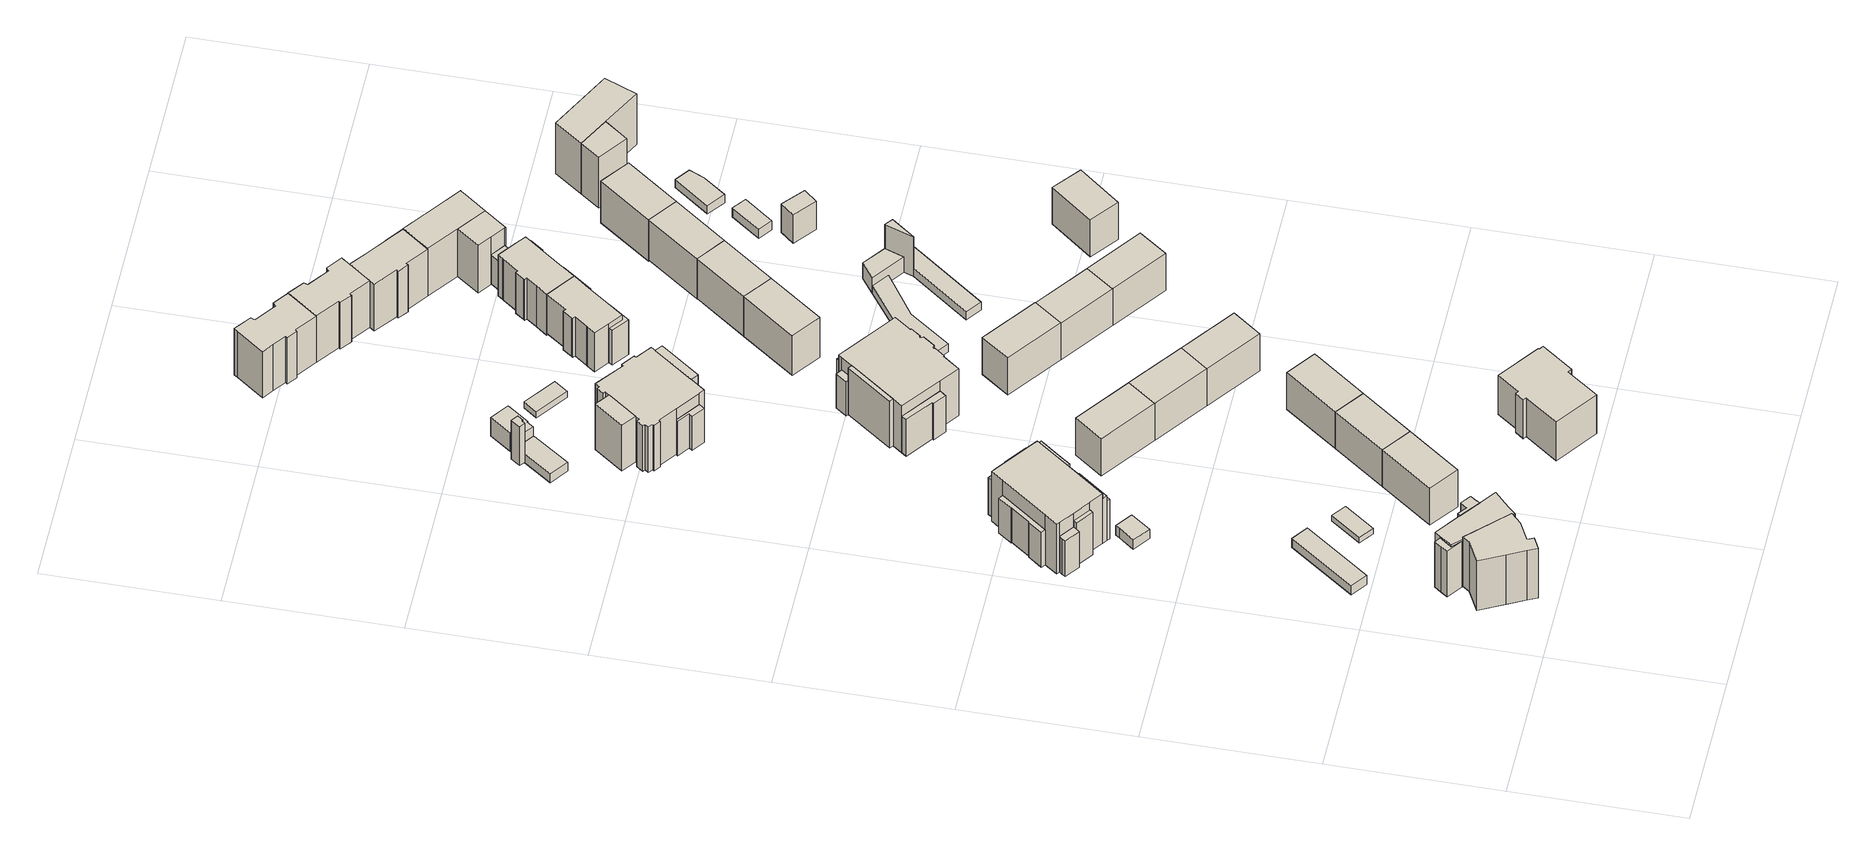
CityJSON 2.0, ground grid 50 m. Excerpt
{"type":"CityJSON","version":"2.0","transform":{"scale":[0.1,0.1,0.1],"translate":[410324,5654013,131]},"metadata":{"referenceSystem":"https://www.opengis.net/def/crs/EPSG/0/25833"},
"CityObjects":{
"building1":{"type":"Building","attributes":{"Gemeindeschluessel":14612000,"Geometrietyp2DReferenz":"3000","function":"31001_9998","roofType":"9999"},"children":["building1-1","building1-2","building1-3","building1-4","building1-5"]},
"building1-1":{"type":"BuildingPart","attributes":{"Dachtyp_tdc":"tdcFreeFormRoof","Dachneigung":55.78,"QualitaetDacherkennung":19,"Geometrietyp2DReferenz":"3000","measuredHeight":3.85,"roofType":"5000"},"parents":["building1"],"geometry":[{"type":"Solid","lod":"1","boundaries":[[[[0,1,2,3]],[[4,5,6,7]],[[3,5,4,0]],[[2,6,5,3]],[[1,7,6,2]],[[0,4,7,1]]]]}]},
"building1-2":{"type":"BuildingPart","attributes":{"Dachtyp_tdc":"tdcFreeFormRoof","Dachneigung":56.23,"QualitaetDacherkennung":26,"Geometrietyp2DReferenz":"3000","measuredHeight":21.14,"roofType":"5000"},"parents":["building1"],"geometry":[{"type":"Solid","lod":"1","boundaries":[[[[8,9,10,11,12,13,14,15]],[[16,17,18,19,20,21,22,23]],[[15,17,16,8]],[[14,18,17,15]],[[13,19,18,14]],[[12,20,19,13]],[[11,21,20,12]],[[10,22,21,11]],[[9,23,22,10]],[[8,16,23,9]]]]}]},
"building1-3":{"type":"BuildingPart","attributes":{"Dachtyp_tdc":"tdcFreeFormRoof","Dachneigung":35.41,"QualitaetDacherkennung":60,"Geometrietyp2DReferenz":"3000","measuredHeight":22.4,"roofType":"5000"},"parents":["building1"],"geometry":[{"type":"Solid","lod":"1","boundaries":[[[[24,25,26,27,28,29,30,31,32,33,34]],[[35,36,37,38,39,40,41,42,43,44,45]],[[34,36,35,24]],[[33,37,36,34]],[[32,38,37,33]],[[31,39,38,32]],[[30,40,39,31]],[[29,41,40,30]],[[28,42,41,29]],[[27,43,42,28]],[[26,44,43,27]],[[25,45,44,26]],[[24,35,45,25]]]]}]},
"building1-4":{"type":"BuildingPart","attributes":{"Dachtyp_tdc":"tdcGableRoof","Dachneigung":33.46,"QualitaetDacherkennung":49,"Geometrietyp2DReferenz":"3000","measuredHeight":18.55,"roofType":"3100"},"parents":["building1"],"geometry":[{"type":"Solid","lod":"1","boundaries":[[[[46,47,48,49,50,51,52]],[[53,54,42,55,56,57,58]],[[52,54,53,46]],[[51,42,54,52]],[[50,55,42,51]],[[49,56,55,50]],[[48,57,56,49]],[[47,58,57,48]],[[46,53,58,47]]]]}]},
"building1-5":{"type":"BuildingPart","attributes":{"Dachtyp_tdc":"tdcHipAndGableRoof","Dachneigung":35.11,"QualitaetDacherkennung":18,"Geometrietyp2DReferenz":"3000","measuredHeight":20.69,"roofType":"5000"},"parents":["building1"],"geometry":[{"type":"Solid","lod":"1","boundaries":[[[[15,59,60,61,62,63,64,65,66,67,68,8]],[[16,6,5,69,70,71,44,42,54,58,72,17]],[[68,6,16,8]],[[67,5,6,68]],[[66,69,5,67]],[[65,70,69,66]],[[64,71,70,65]],[[63,44,71,64]],[[62,42,44,63]],[[61,54,42,62]],[[60,58,54,61]],[[59,72,58,60]],[[15,17,72,59]],[[8,16,17,15]]]]}]},
"building2":{"type":"Building","attributes":{"Dachtyp_tdc":"tdcGableRoof","Gemeindeschluessel":14612000,"Dachneigung":10.14,"QualitaetDacherkennung":7,"Geometrietyp2DReferenz":"3000","measuredHeight":5.34,"function":"31001_2463","roofType":"3100"},"geometry":[{"type":"Solid","lod":"1","boundaries":[[[[73,74,75,76]],[[77,78,79,80]],[[76,78,77,73]],[[75,79,78,76]],[[74,80,79,75]],[[73,77,80,74]]]]}]},
"building3":{"type":"Building","attributes":{"Dachtyp_tdc":"tdcPolyFlatRoof","Gemeindeschluessel":14612000,"Dachneigung":0,"QualitaetDacherkennung":67,"Geometrietyp2DReferenz":"3000","measuredHeight":2.25,"function":"31001_2463","roofType":"1000"},"geometry":[{"type":"Solid","lod":"1","boundaries":[[[[81,82,83,84]],[[85,86,87,88]],[[84,86,85,81]],[[83,87,86,84]],[[82,88,87,83]],[[81,85,88,82]]]]}]},
"building4":{"type":"Building","attributes":{"Dachtyp_tdc":"tdcFreeFormRoof","Gemeindeschluessel":14612000,"Dachneigung":10.32,"QualitaetDacherkennung":51,"Geometrietyp2DReferenz":"3000","measuredHeight":4.15,"function":"31001_9998","roofType":"5000"},"geometry":[{"type":"Solid","lod":"1","boundaries":[[[[89,90,91,92,93]],[[94,95,96,97,98]],[[93,95,94,89]],[[92,96,95,93]],[[91,97,96,92]],[[90,98,97,91]],[[89,94,98,90]]]]}]},
"building5":{"type":"Building","attributes":{"Gemeindeschluessel":14612000,"Geometrietyp2DReferenz":"3000","function":"31001_9998","roofType":"9999"},"children":["building5-1","building5-2","building5-3","building5-4","building5-5","building5-6","building5-7","building5-8","building5-9","building5-10"]},
"building5-1":{"type":"BuildingPart","attributes":{"Dachtyp_tdc":"tdcPolyFlatRoof","Dachneigung":28.69,"QualitaetDacherkennung":34,"Geometrietyp2DReferenz":"3000","measuredHeight":17.82,"roofType":"2100"},"parents":["building5"],"geometry":[{"type":"Solid","lod":"1","boundaries":[[[[99,100,101,102,103]],[[104,105,106,107,108]],[[103,105,104,99]],[[102,106,105,103]],[[101,107,106,102]],[[100,108,107,101]],[[99,104,108,100]]]]}]},
"building5-2":{"type":"BuildingPart","attributes":{"Dachtyp_tdc":"tdcFreeFormRoof","Dachneigung":80.38,"QualitaetDacherkennung":19,"Geometrietyp2DReferenz":"3000","measuredHeight":17.1,"roofType":"5000"},"parents":["building5"],"geometry":[{"type":"Solid","lod":"1","boundaries":[[[[109,110,111,112]],[[113,114,106,105]],[[112,114,113,109]],[[111,106,114,112]],[[110,105,106,111]],[[109,113,105,110]]]]}]},
"building5-3":{"type":"BuildingPart","attributes":{"Dachtyp_tdc":"tdcPolyFlatRoof","Dachneigung":53.7,"QualitaetDacherkennung":23,"Geometrietyp2DReferenz":"3000","measuredHeight":14.65,"roofType":"2100"},"parents":["building5"],"geometry":[{"type":"Solid","lod":"1","boundaries":[[[[115,116,117,118,119,120,121,122]],[[123,124,125,126,127,128,129,130]],[[122,124,123,115]],[[121,125,124,122]],[[120,126,125,121]],[[119,127,126,120]],[[118,128,127,119]],[[117,129,128,118]],[[116,130,129,117]],[[115,123,130,116]]]]}]},
"building5-4":{"type":"BuildingPart","attributes":{"Dachtyp_tdc":"tdcPolyFlatRoof","Dachneigung":35.4,"QualitaetDacherkennung":31,"Geometrietyp2DReferenz":"3000","measuredHeight":19.92,"roofType":"2100"},"parents":["building5"],"geometry":[{"type":"Solid","lod":"1","boundaries":[[[[131,132,133,134,135,136,137]],[[138,139,140,141,142,143,144]],[[137,139,138,131]],[[136,140,139,137]],[[135,141,140,136]],[[134,142,141,135]],[[133,143,142,134]],[[132,144,143,133]],[[131,138,144,132]]]]}]},
"building5-5":{"type":"BuildingPart","attributes":{"Dachtyp_tdc":"tdcFreeFormRoof","Dachneigung":78.49,"QualitaetDacherkennung":24,"Geometrietyp2DReferenz":"3000","measuredHeight":17.12,"roofType":"5000"},"parents":["building5"],"geometry":[{"type":"Solid","lod":"1","boundaries":[[[[145,146,147,148]],[[149,150,138,144]],[[148,150,149,145]],[[147,138,150,148]],[[146,144,138,147]],[[145,149,144,146]]]]}]},
"building5-6":{"type":"BuildingPart","attributes":{"Dachtyp_tdc":"tdcFreeFormRoof","Dachneigung":45.16,"QualitaetDacherkennung":17,"Geometrietyp2DReferenz":"3000","measuredHeight":14.61,"roofType":"5000"},"parents":["building5"],"geometry":[{"type":"Solid","lod":"1","boundaries":[[[[151,152,153,154,155,156]],[[157,158,159,160,161,162]],[[155,158,157,156]],[[154,159,158,155]],[[153,160,159,154]],[[152,161,160,153]],[[151,162,161,152]],[[156,157,162,151]]]]}]},
"building5-7":{"type":"BuildingPart","attributes":{"Dachtyp_tdc":"tdcGableRoof","Dachneigung":27.26,"QualitaetDacherkennung":45,"Geometrietyp2DReferenz":"3000","measuredHeight":18.89,"roofType":"3100"},"parents":["building5"],"geometry":[{"type":"Solid","lod":"1","boundaries":[[[[163,164,165,166,167,168,169]],[[170,171,143,142,172,173,174]],[[169,171,170,163]],[[168,143,171,169]],[[167,142,143,168]],[[166,172,142,167]],[[165,173,172,166]],[[164,174,173,165]],[[163,170,174,164]]]]}]},
"building5-8":{"type":"BuildingPart","attributes":{"Dachtyp_tdc":"tdcFreeFormRoof","Dachneigung":53.75,"QualitaetDacherkennung":11,"Geometrietyp2DReferenz":"3000","measuredHeight":15.27,"roofType":"5000"},"parents":["building5"],"geometry":[{"type":"Solid","lod":"1","boundaries":[[[[175,176,177,178,179,180,181]],[[182,183,184,174,185,173,186]],[[181,183,182,175]],[[180,184,183,181]],[[179,174,184,180]],[[178,185,174,179]],[[177,173,185,178]],[[176,186,173,177]],[[175,182,186,176]]]]}]},
"building5-9":{"type":"BuildingPart","attributes":{"Dachtyp_tdc":"tdcHipRoof","Dachneigung":22.89,"QualitaetDacherkennung":36,"Geometrietyp2DReferenz":"3000","measuredHeight":21.4,"roofType":"3200"},"parents":["building5"],"geometry":[{"type":"Solid","lod":"1","boundaries":[[[[187,188,189,190,191,192,193,194,195,196,197,198,199,200]],[[107,201,202,158,157,203,130,129,204,205,186,141,140,108]],[[200,201,107,187]],[[199,202,201,200]],[[198,158,202,199]],[[197,157,158,198]],[[196,203,157,197]],[[195,130,203,196]],[[194,129,130,195]],[[193,204,129,194]],[[192,205,204,193]],[[191,186,205,192]],[[190,141,186,191]],[[189,140,141,190]],[[188,108,140,189]],[[187,107,108,188]]]]}]},
"building5-10":{"type":"BuildingPart","attributes":{"Dachtyp_tdc":"tdcFreeFormRoof","Dachneigung":58.79,"QualitaetDacherkennung":17,"Geometrietyp2DReferenz":"3000","measuredHeight":17.2,"roofType":"5000"},"parents":["building5"],"geometry":[{"type":"Solid","lod":"1","boundaries":[[[[206,207,208,209]],[[158,202,210,159]],[[209,202,158,206]],[[208,210,202,209]],[[207,159,210,208]],[[206,158,159,207]]]]}]},
"building6":{"type":"Building","attributes":{"Dachtyp_tdc":"tdcGableRoof","Gemeindeschluessel":14612000,"Dachneigung":36.2,"QualitaetDacherkennung":85,"Geometrietyp2DReferenz":"3000","measuredHeight":16.13,"function":"31001_9998","roofType":"3100"},"geometry":[{"type":"Solid","lod":"1","boundaries":[[[[211,212,213,214]],[[215,216,217,218]],[[214,216,215,211]],[[213,217,216,214]],[[212,218,217,213]],[[211,215,218,212]]]]}]},
"building7":{"type":"Building","attributes":{"Dachtyp_tdc":"tdcGableRoof","Gemeindeschluessel":14612000,"Dachneigung":36.08,"QualitaetDacherkennung":81,"Geometrietyp2DReferenz":"3000","measuredHeight":16.12,"function":"31001_9998","roofType":"3100"},"geometry":[{"type":"Solid","lod":"1","boundaries":[[[[214,213,219,220]],[[216,221,222,217]],[[220,221,216,214]],[[219,222,221,220]],[[213,217,222,219]],[[214,216,217,213]]]]}]},
"building8":{"type":"Building","attributes":{"Dachtyp_tdc":"tdcFreeFormRoof","Gemeindeschluessel":14612000,"Dachneigung":0.012,"QualitaetDacherkennung":54,"Geometrietyp2DReferenz":"3000","measuredHeight":20.59,"function":"31001_9998","roofType":"5000"},"geometry":[{"type":"Solid","lod":"1","boundaries":[[[[223,224,225,226,227,228,229,230,231,232,233,234]],[[235,236,237,238,239,240,241,242,243,244,245,246]],[[234,236,235,223]],[[233,237,236,234]],[[232,238,237,233]],[[231,239,238,232]],[[230,240,239,231]],[[229,241,240,230]],[[228,242,241,229]],[[227,243,242,228]],[[226,244,243,227]],[[225,245,244,226]],[[224,246,245,225]],[[223,235,246,224]]]]}]},
"building9":{"type":"Building","attributes":{"Dachtyp_tdc":"tdcGableRoof","Gemeindeschluessel":14612000,"Dachneigung":37.92,"QualitaetDacherkennung":75,"Geometrietyp2DReferenz":"3000","measuredHeight":16.54,"function":"31001_9998","roofType":"3100"},"geometry":[{"type":"Solid","lod":"1","boundaries":[[[[247,248,249,250]],[[251,252,253,254]],[[250,252,251,247]],[[249,253,252,250]],[[248,254,253,249]],[[247,251,254,248]]]]}]},
"building10":{"type":"Building","attributes":{"Dachtyp_tdc":"tdcGableRoof","Gemeindeschluessel":14612000,"Dachneigung":35.98,"QualitaetDacherkennung":76,"Geometrietyp2DReferenz":"3000","measuredHeight":16.14,"function":"31001_9998","roofType":"3100"},"geometry":[{"type":"Solid","lod":"1","boundaries":[[[[220,219,255,256]],[[221,257,258,222]],[[256,257,221,220]],[[255,258,257,256]],[[219,222,258,255]],[[220,221,222,219]]]]}]},
"building11":{"type":"Building","attributes":{"Dachtyp_tdc":"tdcPolyFlatRoof","Gemeindeschluessel":14612000,"Dachneigung":4.61,"QualitaetDacherkennung":50,"Geometrietyp2DReferenz":"3000","measuredHeight":3.66,"function":"31001_9998","roofType":"2100"},"geometry":[{"type":"Solid","lod":"1","boundaries":[[[[259,260,261,262,263,264,265,266,267]],[[268,269,270,271,272,273,274,275,276]],[[267,269,268,259]],[[266,270,269,267]],[[265,271,270,266]],[[264,272,271,265]],[[263,273,272,264]],[[262,274,273,263]],[[261,275,274,262]],[[260,276,275,261]],[[259,268,276,260]]]]}]},
"building12":{"type":"Building","attributes":{"Dachtyp_tdc":"tdcGableRoof","Gemeindeschluessel":14612000,"Dachneigung":37.83,"QualitaetDacherkennung":79,"Geometrietyp2DReferenz":"3000","measuredHeight":16.52,"function":"31001_9998","roofType":"3100"},"geometry":[{"type":"Solid","lod":"1","boundaries":[[[[277,278,279,280]],[[254,281,282,251]],[[280,281,254,277]],[[279,282,281,280]],[[278,251,282,279]],[[277,254,251,278]]]]}]},
"building13":{"type":"Building","attributes":{"Dachtyp_tdc":"tdcFreeFormRoof","Gemeindeschluessel":14612000,"Dachneigung":55.59,"QualitaetDacherkennung":8,"Geometrietyp2DReferenz":"3000","measuredHeight":15.93,"function":"31001_9998","roofType":"5000"},"geometry":[{"type":"Solid","lod":"1","boundaries":[[[[283,284,285,286,287,288]],[[289,290,291,292,293,294]],[[288,290,289,283]],[[287,291,290,288]],[[286,292,291,287]],[[285,293,292,286]],[[284,294,293,285]],[[283,289,294,284]]]]}]},
"building14":{"type":"Building","attributes":{"Gemeindeschluessel":14612000,"Geometrietyp2DReferenz":"3000","function":"31001_9998","roofType":"9999"},"children":["building14-1","building14-2","building14-3","building14-4"]},
"building14-1":{"type":"BuildingPart","attributes":{"Dachtyp_tdc":"tdcHipRoof","Dachneigung":44.58,"QualitaetDacherkennung":34,"Geometrietyp2DReferenz":"3000","measuredHeight":19.23,"roofType":"3200"},"parents":["building14"],"geometry":[{"type":"Solid","lod":"1","boundaries":[[[[295,296,297,298]],[[299,300,301,302]],[[298,300,299,295]],[[297,301,300,298]],[[296,302,301,297]],[[295,299,302,296]]]]}]},
"building14-2":{"type":"BuildingPart","attributes":{"Dachtyp_tdc":"tdcGableRoof","Dachneigung":47.62,"QualitaetDacherkennung":23,"Geometrietyp2DReferenz":"3000","measuredHeight":22.67,"roofType":"3100"},"parents":["building14"],"geometry":[{"type":"Solid","lod":"1","boundaries":[[[[303,304,305,306]],[[307,308,309,310]],[[306,308,307,303]],[[305,309,308,306]],[[304,310,309,305]],[[303,307,310,304]]]]}]},
"building14-3":{"type":"BuildingPart","attributes":{"Dachtyp_tdc":"tdcPolyFlatRoof","Dachneigung":37.39,"QualitaetDacherkennung":30,"Geometrietyp2DReferenz":"3000","measuredHeight":14.13,"roofType":"2100"},"parents":["building14"],"geometry":[{"type":"Solid","lod":"1","boundaries":[[[[311,312,313,314,315,316,317]],[[318,319,320,321,322,323,324]],[[317,319,318,311]],[[316,320,319,317]],[[315,321,320,316]],[[314,322,321,315]],[[313,323,322,314]],[[312,324,323,313]],[[311,318,324,312]]]]}]},
"building14-4":{"type":"BuildingPart","attributes":{"Dachtyp_tdc":"tdcCutTentRoof","Dachneigung":0.865,"QualitaetDacherkennung":41,"Geometrietyp2DReferenz":"3000","measuredHeight":20.08,"roofType":"9999"},"parents":["building14"],"geometry":[{"type":"Solid","lod":"1","boundaries":[[[[325,326,327,328,329,330,331,332,297,296,333,334,335,336,337,338,339,340,341,342,343,344,345,304,303,346,347]],[[348,349,350,307,310,351,319,318,324,352,353,354,355,356,357,358,359,360,302,301,361,362,363,364,365,366,367]],[[347,349,348,325]],[[346,350,349,347]],[[303,307,350,346]],[[304,310,307,303]],[[345,351,310,304]],[[344,319,351,345]],[[343,318,319,344]],[[342,324,318,343]],[[341,352,324,342]],[[340,353,352,341]],[[339,354,353,340]],[[338,355,354,339]],[[337,356,355,338]],[[336,357,356,337]],[[335,358,357,336]],[[334,359,358,335]],[[333,360,359,334]],[[296,302,360,333]],[[297,301,302,296]],[[332,361,301,297]],[[331,362,361,332]],[[330,363,362,331]],[[329,364,363,330]],[[328,365,364,329]],[[327,366,365,328]],[[326,367,366,327]],[[325,348,367,326]]]]}]},
"building15":{"type":"Building","attributes":{"Dachtyp_tdc":"tdcHipAndGableRoof","Gemeindeschluessel":14612000,"Dachneigung":36.71,"QualitaetDacherkennung":61,"Geometrietyp2DReferenz":"3000","measuredHeight":8.29,"function":"31001_9998","roofType":"5000"},"geometry":[{"type":"Solid","lod":"1","boundaries":[[[[368,369,370,371,372,373,374,375,376,377,378]],[[379,380,381,382,383,384,385,386,387,388,389]],[[378,380,379,368]],[[377,381,380,378]],[[376,382,381,377]],[[375,383,382,376]],[[374,384,383,375]],[[373,385,384,374]],[[372,386,385,373]],[[371,387,386,372]],[[370,388,387,371]],[[369,389,388,370]],[[368,379,389,369]]]]}]},
"building16":{"type":"Building","attributes":{"Gemeindeschluessel":14612000,"Geometrietyp2DReferenz":"3000","function":"31001_9998","roofType":"9999"},"children":["building16-1","building16-2","building16-3","building16-4","building16-5"]},
"building16-1":{"type":"BuildingPart","attributes":{"Dachtyp_tdc":"tdcPolyFlatRoof","Dachneigung":38.33,"QualitaetDacherkennung":28,"Geometrietyp2DReferenz":"3000","measuredHeight":14.2,"roofType":"2100"},"parents":["building16"],"geometry":[{"type":"Solid","lod":"1","boundaries":[[[[390,391,392,393,394]],[[395,396,397,398,399]],[[394,396,395,390]],[[393,397,396,394]],[[392,398,397,393]],[[391,399,398,392]],[[390,395,399,391]]]]}]},
"building16-2":{"type":"BuildingPart","attributes":{"Dachtyp_tdc":"tdcFreeFormRoof","Dachneigung":75.48,"QualitaetDacherkennung":21,"Geometrietyp2DReferenz":"3000","measuredHeight":19.53,"roofType":"5000"},"parents":["building16"],"geometry":[{"type":"Solid","lod":"1","boundaries":[[[[400,401,402,403]],[[404,398,397,405]],[[403,404,405,400]],[[402,398,404,403]],[[401,397,398,402]],[[400,405,397,401]]]]}]},
"building16-3":{"type":"BuildingPart","attributes":{"Dachtyp_tdc":"tdcFreeFormRoof","Dachneigung":81.2,"QualitaetDacherkennung":22,"Geometrietyp2DReferenz":"3000","measuredHeight":18.34,"roofType":"5000"},"parents":["building16"],"geometry":[{"type":"Solid","lod":"1","boundaries":[[[[406,407,408,409,410,411,412]],[[413,414,415,416,417,418,419]],[[412,414,413,406]],[[411,415,414,412]],[[410,416,415,411]],[[409,417,416,410]],[[408,418,417,409]],[[407,419,418,408]],[[406,413,419,407]]]]}]},
"building16-4":{"type":"BuildingPart","attributes":{"Dachtyp_tdc":"tdcCutTentRoof","Dachneigung":2.77,"QualitaetDacherkennung":25,"Geometrietyp2DReferenz":"3000","measuredHeight":21.3,"roofType":"9999"},"parents":["building16"],"geometry":[{"type":"Solid","lod":"1","boundaries":[[[[420,421,422,423,424,425,426,427,428,429,430,431,432,433,434,435,436,437,438,401,400]],[[405,397,396,439,440,441,442,443,444,445,446,447,448,449,450,451,452,453,454,418,417]],[[401,397,405,400]],[[438,396,397,401]],[[437,439,396,438]],[[436,440,439,437]],[[435,441,440,436]],[[434,442,441,435]],[[433,443,442,434]],[[432,444,443,433]],[[431,445,444,432]],[[430,446,445,431]],[[429,447,446,430]],[[428,448,447,429]],[[427,449,448,428]],[[426,450,449,427]],[[425,451,450,426]],[[424,452,451,425]],[[423,453,452,424]],[[422,454,453,423]],[[421,418,454,422]],[[420,417,418,421]],[[400,405,417,420]]]]}]},
"building16-5":{"type":"BuildingPart","attributes":{"Dachtyp_tdc":"tdcFreeFormRoof","Dachneigung":77.14,"QualitaetDacherkennung":26,"Geometrietyp2DReferenz":"3000","measuredHeight":16.93,"roofType":"5000"},"parents":["building16"],"geometry":[{"type":"Solid","lod":"1","boundaries":[[[[455,456,457,458]],[[459,440,439,460]],[[458,440,459,455]],[[457,439,440,458]],[[456,460,439,457]],[[455,459,460,456]]]]}]},
"building17":{"type":"Building","attributes":{"Dachtyp_tdc":"tdcGableRoof","Gemeindeschluessel":14612000,"Dachneigung":37.75,"QualitaetDacherkennung":77,"Geometrietyp2DReferenz":"3000","measuredHeight":16.49,"function":"31001_9998","roofType":"3100"},"geometry":[{"type":"Solid","lod":"1","boundaries":[[[[280,279,461,462]],[[463,464,465,466]],[[462,464,463,280]],[[461,465,464,462]],[[279,466,465,461]],[[280,463,466,279]]]]}]},
"building18":{"type":"Building","attributes":{"Dachtyp_tdc":"tdcGableRoof","Gemeindeschluessel":14612000,"Dachneigung":35.95,"QualitaetDacherkennung":75,"Geometrietyp2DReferenz":"3000","measuredHeight":16.23,"function":"31001_9998","roofType":"3100"},"geometry":[{"type":"Solid","lod":"1","boundaries":[[[[467,468,469,470]],[[471,472,473,474]],[[470,472,471,467]],[[469,473,472,470]],[[468,474,473,469]],[[467,471,474,468]]]]}]},
"building19":{"type":"Building","attributes":{"Dachtyp_tdc":"tdcPolyFlatRoof","Gemeindeschluessel":14612000,"Dachneigung":2.63,"QualitaetDacherkennung":74,"Geometrietyp2DReferenz":"3000","measuredHeight":2.46,"function":"31001_9998","roofType":"2100"},"geometry":[{"type":"Solid","lod":"1","boundaries":[[[[475,476,477,478]],[[479,480,481,482]],[[478,480,479,475]],[[477,481,480,478]],[[476,482,481,477]],[[475,479,482,476]]]]}]},
"building20":{"type":"Building","attributes":{"Dachtyp_tdc":"tdcGableRoof","Gemeindeschluessel":14612000,"Dachneigung":35.86,"QualitaetDacherkennung":79,"Geometrietyp2DReferenz":"3000","measuredHeight":16.24,"function":"31001_9998","roofType":"3100"},"geometry":[{"type":"Solid","lod":"1","boundaries":[[[[483,484,485,486]],[[474,487,488,471]],[[486,487,474,483]],[[485,488,487,486]],[[484,471,488,485]],[[483,474,471,484]]]]}]},
"building21":{"type":"Building","attributes":{"Dachtyp_tdc":"tdcHipAndGableRoof","Gemeindeschluessel":14612000,"Dachneigung":36.67,"QualitaetDacherkennung":75,"Geometrietyp2DReferenz":"3000","measuredHeight":17.46,"function":"31001_9998","roofType":"5000"},"geometry":[{"type":"Solid","lod":"1","boundaries":[[[[489,490,491,492]],[[493,494,495,496]],[[492,494,493,489]],[[491,495,494,492]],[[490,496,495,491]],[[489,493,496,490]]]]}]},
"building22":{"type":"Building","attributes":{"Dachtyp_tdc":"tdcFreeFormRoof","Gemeindeschluessel":14612000,"Dachneigung":37.58,"QualitaetDacherkennung":83,"Geometrietyp2DReferenz":"3000","measuredHeight":20.45,"function":"31001_9998","roofType":"5000"},"geometry":[{"type":"Solid","lod":"1","boundaries":[[[[497,498,499,500,501,502,503,504,505,506,507,508,509,510,511]],[[512,513,514,515,516,517,518,519,520,521,522,523,524,525,526]],[[511,513,512,497]],[[510,514,513,511]],[[509,515,514,510]],[[508,516,515,509]],[[507,517,516,508]],[[506,518,517,507]],[[505,519,518,506]],[[504,520,519,505]],[[503,521,520,504]],[[502,522,521,503]],[[501,523,522,502]],[[500,524,523,501]],[[499,525,524,500]],[[498,526,525,499]],[[497,512,526,498]]]]}]},
"building23":{"type":"Building","attributes":{"Gemeindeschluessel":14612000,"Geometrietyp2DReferenz":"3000","function":"31001_9998","roofType":"9999"},"children":["building23-1","building23-2","building23-3"]},
"building23-1":{"type":"BuildingPart","attributes":{"Dachtyp_tdc":"tdcFreeFormRoof","Dachneigung":32.19,"QualitaetDacherkennung":14,"Geometrietyp2DReferenz":"3000","measuredHeight":13.69,"roofType":"5000"},"parents":["building23"],"geometry":[{"type":"Solid","lod":"1","boundaries":[[[[527,528,529,530]],[[531,532,533,534]],[[530,532,531,527]],[[529,533,532,530]],[[528,534,533,529]],[[527,531,534,528]]]]}]},
"building23-2":{"type":"BuildingPart","attributes":{"Dachtyp_tdc":"tdcHipAndGableRoof","Dachneigung":37.6,"QualitaetDacherkennung":76,"Geometrietyp2DReferenz":"3000","measuredHeight":17.41,"roofType":"5000"},"parents":["building23"],"geometry":[{"type":"Solid","lod":"1","boundaries":[[[[535,536,537,538,539,540,541,542,543,544,545,546,547,548,549,550]],[[551,552,553,554,555,556,557,558,534,533,559,560,561,562,563,564]],[[550,552,551,535]],[[549,553,552,550]],[[548,554,553,549]],[[547,555,554,548]],[[546,556,555,547]],[[545,557,556,546]],[[544,558,557,545]],[[543,534,558,544]],[[542,533,534,543]],[[541,559,533,542]],[[540,560,559,541]],[[539,561,560,540]],[[538,562,561,539]],[[537,563,562,538]],[[536,564,563,537]],[[535,551,564,536]]]]}]},
"building23-3":{"type":"BuildingPart","attributes":{"Dachtyp_tdc":"tdcFreeFormRoof","Dachneigung":33.37,"QualitaetDacherkennung":12,"Geometrietyp2DReferenz":"3000","measuredHeight":13.72,"roofType":"5000"},"parents":["building23"],"geometry":[{"type":"Solid","lod":"1","boundaries":[[[[565,566,567,568,569,570]],[[571,561,560,559,572,573]],[[570,561,571,565]],[[569,560,561,570]],[[568,559,560,569]],[[567,572,559,568]],[[566,573,572,567]],[[565,571,573,566]]]]}]},
"building24":{"type":"Building","attributes":{"Dachtyp_tdc":"tdcGableRoof","Gemeindeschluessel":14612000,"Dachneigung":35.99,"QualitaetDacherkennung":77,"Geometrietyp2DReferenz":"3000","measuredHeight":16.27,"function":"31001_9998","roofType":"3100"},"geometry":[{"type":"Solid","lod":"1","boundaries":[[[[574,575,576,577]],[[487,578,579,488]],[[577,578,487,574]],[[576,579,578,577]],[[575,488,579,576]],[[574,487,488,575]]]]}]},
"building25":{"type":"Building","attributes":{"Gemeindeschluessel":14612000,"Geometrietyp2DReferenz":"3000","function":"31001_2463","roofType":"9999"},"children":["building25-1","building25-2","building25-3","building25-4"]},
"building25-1":{"type":"BuildingPart","attributes":{"Dachtyp_tdc":"tdcPolyFlatRoof","Dachneigung":6.34,"QualitaetDacherkennung":72,"Geometrietyp2DReferenz":"3000","measuredHeight":3.36,"roofType":"2100"},"parents":["building25"],"geometry":[{"type":"Solid","lod":"1","boundaries":[[[[580,581,582,583,584]],[[585,586,587,588,589]],[[584,586,585,580]],[[583,587,586,584]],[[582,588,587,583]],[[581,589,588,582]],[[580,585,589,581]]]]}]},
"building25-2":{"type":"BuildingPart","attributes":{"Dachtyp_tdc":"tdcGableRoof","Dachneigung":63.81,"QualitaetDacherkennung":4,"Geometrietyp2DReferenz":"3000","measuredHeight":9.2,"roofType":"3100"},"parents":["building25"],"geometry":[{"type":"Solid","lod":"1","boundaries":[[[[590,591,592,593]],[[594,595,596,597]],[[593,595,594,590]],[[592,596,595,593]],[[591,597,596,592]],[[590,594,597,591]]]]}]},
"building25-3":{"type":"BuildingPart","attributes":{"Dachtyp_tdc":"tdcFreeFormRoof","Dachneigung":60.75,"QualitaetDacherkennung":5,"Geometrietyp2DReferenz":"3000","measuredHeight":16.54,"roofType":"5000"},"parents":["building25"],"geometry":[{"type":"Solid","lod":"1","boundaries":[[[[598,599,600]],[[595,588,587]],[[600,588,595,598]],[[599,587,588,600]],[[598,595,587,599]]]]}]},
"building25-4":{"type":"BuildingPart","attributes":{"Dachtyp_tdc":"tdcFreeFormRoof","Dachneigung":11.65,"QualitaetDacherkennung":31,"Geometrietyp2DReferenz":"3000","measuredHeight":3.39,"roofType":"5000"},"parents":["building25"],"geometry":[{"type":"Solid","lod":"1","boundaries":[[[[601,602,603,604,605,606]],[[607,608,609,597,610,611]],[[606,608,607,601]],[[605,609,608,606]],[[604,597,609,605]],[[603,610,597,604]],[[602,611,610,603]],[[601,607,611,602]]]]}]},
"building26":{"type":"Building","attributes":{"Dachtyp_tdc":"tdcGableRoof","Gemeindeschluessel":14612000,"Dachneigung":36.76,"QualitaetDacherkennung":78,"Geometrietyp2DReferenz":"3000","measuredHeight":17.46,"function":"31001_9998","roofType":"3100"},"geometry":[{"type":"Solid","lod":"1","boundaries":[[[[490,489,612,613]],[[496,614,615,493]],[[613,614,496,490]],[[612,615,614,613]],[[489,493,615,612]],[[490,496,493,489]]]]}]},
"building27":{"type":"Building","attributes":{"Dachtyp_tdc":"tdcFreeFormRoof","Gemeindeschluessel":14612000,"Dachneigung":37.68,"QualitaetDacherkennung":77,"Geometrietyp2DReferenz":"3000","measuredHeight":20.48,"function":"31001_9998","roofType":"5000"},"geometry":[{"type":"Solid","lod":"1","boundaries":[[[[616,617,618,619,620,621,622,623,624,625,626,627,628,629,630]],[[631,632,524,523,522,633,634,635,636,637,638,639,640,641,642]],[[630,632,631,616]],[[629,524,632,630]],[[628,523,524,629]],[[627,522,523,628]],[[626,633,522,627]],[[625,634,633,626]],[[624,635,634,625]],[[623,636,635,624]],[[622,637,636,623]],[[621,638,637,622]],[[620,639,638,621]],[[619,640,639,620]],[[618,641,640,619]],[[617,642,641,618]],[[616,631,642,617]]]]}]},
"building28":{"type":"Building","attributes":{"Gemeindeschluessel":14612000,"Geometrietyp2DReferenz":"3000","function":"31001_9998","roofType":"9999"},"children":["building28-1","building28-2","building28-3","building28-4"]},
"building28-1":{"type":"BuildingPart","attributes":{"Dachtyp_tdc":"tdcFreeFormRoof","Dachneigung":35.9,"QualitaetDacherkennung":12,"Geometrietyp2DReferenz":"3000","measuredHeight":14.44,"roofType":"5000"},"parents":["building28"],"geometry":[{"type":"Solid","lod":"1","boundaries":[[[[643,644,645,646]],[[647,648,649,650]],[[646,648,647,643]],[[645,649,648,646]],[[644,650,649,645]],[[643,647,650,644]]]]}]},
"building28-2":{"type":"BuildingPart","attributes":{"Dachtyp_tdc":"tdcHipAndGableRoof","Dachneigung":37.83,"QualitaetDacherkennung":79,"Geometrietyp2DReferenz":"3000","measuredHeight":18.2,"roofType":"5000"},"parents":["building28"],"geometry":[{"type":"Solid","lod":"1","boundaries":[[[[651,652,653,654,655,656,657,658,659,660,661,662,663,664,546,665,544,666]],[[667,668,669,670,671,672,673,674,675,676,677,678,679,680,681,682,647,650]],[[666,667,650,651]],[[544,668,667,666]],[[665,669,668,544]],[[546,670,669,665]],[[664,671,670,546]],[[663,672,671,664]],[[662,673,672,663]],[[661,674,673,662]],[[660,675,674,661]],[[659,676,675,660]],[[658,677,676,659]],[[657,678,677,658]],[[656,679,678,657]],[[655,680,679,656]],[[654,681,680,655]],[[653,682,681,654]],[[652,647,682,653]],[[651,650,647,652]]]]}]},
"building28-3":{"type":"BuildingPart","attributes":{"Dachtyp_tdc":"tdcPolyFlatRoof","Dachneigung":6.73,"QualitaetDacherkennung":46,"Geometrietyp2DReferenz":"3000","measuredHeight":11.65,"roofType":"2100"},"parents":["building28"],"geometry":[{"type":"Solid","lod":"1","boundaries":[[[[683,684,685,686]],[[680,687,688,681]],[[686,680,681,683]],[[685,687,680,686]],[[684,688,687,685]],[[683,681,688,684]]]]}]},
"building28-4":{"type":"BuildingPart","attributes":{"Dachtyp_tdc":"tdcFreeFormRoof","Dachneigung":36.67,"QualitaetDacherkennung":15,"Geometrietyp2DReferenz":"3000","measuredHeight":14.44,"roofType":"5000"},"parents":["building28"],"geometry":[{"type":"Solid","lod":"1","boundaries":[[[[689,690,691,527]],[[692,693,668,667]],[[527,693,692,689]],[[691,668,693,527]],[[690,667,668,691]],[[689,692,667,690]]]]}]},
"building29":{"type":"Building","attributes":{"Gemeindeschluessel":14612000,"Geometrietyp2DReferenz":"3000","function":"31001_9998","roofType":"9999"},"children":["building29-1","building29-2","building29-3"]},
"building29-1":{"type":"BuildingPart","attributes":{"Dachtyp_tdc":"tdcFreeFormRoof","Dachneigung":30.91,"QualitaetDacherkennung":15,"Geometrietyp2DReferenz":"3000","measuredHeight":16.76,"roofType":"5000"},"parents":["building29"],"geometry":[{"type":"Solid","lod":"1","boundaries":[[[[694,695,696,697]],[[698,699,700,701]],[[697,699,698,694]],[[696,700,699,697]],[[695,701,700,696]],[[694,698,701,695]]]]}]},
"building29-2":{"type":"BuildingPart","attributes":{"Dachtyp_tdc":"tdcGableRoof","Dachneigung":37.74,"QualitaetDacherkennung":70,"Geometrietyp2DReferenz":"3000","measuredHeight":20.52,"roofType":"3100"},"parents":["building29"],"geometry":[{"type":"Solid","lod":"1","boundaries":[[[[702,703,704,705,706,707,708,709,710,711,712,713,714]],[[715,700,699,716,717,718,719,720,721,722,640,723,639]],[[714,700,715,702]],[[713,699,700,714]],[[712,716,699,713]],[[711,717,716,712]],[[710,718,717,711]],[[709,719,718,710]],[[708,720,719,709]],[[707,721,720,708]],[[706,722,721,707]],[[705,640,722,706]],[[704,723,640,705]],[[703,639,723,704]],[[702,715,639,703]]]]}]},
"building29-3":{"type":"BuildingPart","attributes":{"Dachtyp_tdc":"tdcPolyFlatRoof","Dachneigung":3.65,"QualitaetDacherkennung":54,"Geometrietyp2DReferenz":"3000","measuredHeight":4.38,"roofType":"2100"},"parents":["building29"],"geometry":[{"type":"Solid","lod":"1","boundaries":[[[[724,725,726,727,728]],[[729,715,639,638,637]],[[728,715,729,724]],[[727,639,715,728]],[[726,638,639,727]],[[725,637,638,726]],[[724,729,637,725]]]]}]},
"building30":{"type":"Building","attributes":{"Dachtyp_tdc":"tdcGableRoof","Gemeindeschluessel":14612000,"Dachneigung":36.75,"QualitaetDacherkennung":78,"Geometrietyp2DReferenz":"3000","measuredHeight":17.68,"function":"31001_9998","roofType":"3100"},"geometry":[{"type":"Solid","lod":"1","boundaries":[[[[613,612,730,731]],[[732,733,734,735]],[[731,733,732,613]],[[730,734,733,731]],[[612,735,734,730]],[[613,732,735,612]]]]}]},
"building31":{"type":"Building","attributes":{"Dachtyp_tdc":"tdcGableRoof","Gemeindeschluessel":14612000,"Dachneigung":37.6,"QualitaetDacherkennung":77,"Geometrietyp2DReferenz":"3000","measuredHeight":16.32,"function":"31001_9998","roofType":"3100"},"geometry":[{"type":"Solid","lod":"1","boundaries":[[[[736,737,738,739]],[[740,741,742,743]],[[739,741,740,736]],[[738,742,741,739]],[[737,743,742,738]],[[736,740,743,737]]]]}]},
"building32":{"type":"Building","attributes":{"Gemeindeschluessel":14612000,"Geometrietyp2DReferenz":"3000","function":"31001_9998","roofType":"9999"},"children":["building32-1","building32-2","building32-3"]},
"building32-1":{"type":"BuildingPart","attributes":{"Dachtyp_tdc":"tdcHipAndGableRoof","Dachneigung":36.15,"QualitaetDacherkennung":67,"Geometrietyp2DReferenz":"3000","measuredHeight":20.43,"roofType":"5000"},"parents":["building32"],"geometry":[{"type":"Solid","lod":"1","boundaries":[[[[744,745,746,747,748,749,750,751]],[[752,753,754,755,756,757,758,759]],[[751,753,752,744]],[[750,754,753,751]],[[749,755,754,750]],[[748,756,755,749]],[[747,757,756,748]],[[746,758,757,747]],[[745,759,758,746]],[[744,752,759,745]]]]}]},
"building32-2":{"type":"BuildingPart","attributes":{"Dachtyp_tdc":"tdcFreeFormRoof","Dachneigung":32.75,"QualitaetDacherkennung":16,"Geometrietyp2DReferenz":"3000","measuredHeight":16.81,"roofType":"5000"},"parents":["building32"],"geometry":[{"type":"Solid","lod":"1","boundaries":[[[[697,760,761,694]],[[699,698,762,763]],[[694,698,699,697]],[[761,762,698,694]],[[760,763,762,761]],[[697,699,763,760]]]]}]},
"building32-3":{"type":"BuildingPart","attributes":{"Dachtyp_tdc":"tdcHipAndGableRoof","Dachneigung":37.47,"QualitaetDacherkennung":67,"Geometrietyp2DReferenz":"3000","measuredHeight":20.52,"roofType":"5000"},"parents":["building32"],"geometry":[{"type":"Solid","lod":"1","boundaries":[[[[764,765,746,744,766,767,768,769,770]],[[716,699,763,771,772,773,752,758,717]],[[770,699,716,764]],[[769,763,699,770]],[[768,771,763,769]],[[767,772,771,768]],[[766,773,772,767]],[[744,752,773,766]],[[746,758,752,744]],[[765,717,758,746]],[[764,716,717,765]]]]}]},
"building33":{"type":"Building","attributes":{"Dachtyp_tdc":"tdcFreeFormRoof","Gemeindeschluessel":14612000,"Dachneigung":64.68,"QualitaetDacherkennung":3,"Geometrietyp2DReferenz":"3000","measuredHeight":13.7,"function":"31001_2463","roofType":"5000"},"geometry":[{"type":"Solid","lod":"1","boundaries":[[[[774,775,776,777]],[[778,779,780,781]],[[777,779,778,774]],[[776,780,779,777]],[[775,781,780,776]],[[774,778,781,775]]]]}]},
"building34":{"type":"Building","attributes":{"Dachtyp_tdc":"tdcHipRoof","Gemeindeschluessel":14612000,"Dachneigung":22.83,"QualitaetDacherkennung":14,"Geometrietyp2DReferenz":"3000","measuredHeight":4.86,"function":"31001_2463","roofType":"3200"},"geometry":[{"type":"Solid","lod":"1","boundaries":[[[[782,783,784,785]],[[786,787,788,789]],[[785,787,786,782]],[[784,788,787,785]],[[783,789,788,784]],[[782,786,789,783]]]]}]},
"building35":{"type":"Building","attributes":{"Dachtyp_tdc":"tdcHipAndGableRoof","Gemeindeschluessel":14612000,"Dachneigung":36.87,"QualitaetDacherkennung":77,"Geometrietyp2DReferenz":"3000","measuredHeight":18.26,"function":"31001_9998","roofType":"5000"},"geometry":[{"type":"Solid","lod":"1","boundaries":[[[[731,730,790,791]],[[792,793,794,795]],[[791,793,792,731]],[[790,794,793,791]],[[730,795,794,790]],[[731,792,795,730]]]]}]},
"building36":{"type":"Building","attributes":{"Dachtyp_tdc":"tdcPolyFlatRoof","Gemeindeschluessel":14612000,"Dachneigung":7.14,"QualitaetDacherkennung":56,"Geometrietyp2DReferenz":"3000","measuredHeight":3.6,"function":"31001_2463","roofType":"2100"},"geometry":[{"type":"Solid","lod":"1","boundaries":[[[[796,797,798,799,800]],[[801,802,803,804,805]],[[800,802,801,796]],[[799,803,802,800]],[[798,804,803,799]],[[797,805,804,798]],[[796,801,805,797]]]]}]},
"building37":{"type":"Building","attributes":{"Gemeindeschluessel":14612000,"Geometrietyp2DReferenz":"3000","function":"31001_9998","roofType":"9999"},"children":["building37-1","building37-2"]},
"building37-1":{"type":"BuildingPart","attributes":{"Dachtyp_tdc":"tdcHipAndGableRoof","Dachneigung":48.73,"QualitaetDacherkennung":60,"Geometrietyp2DReferenz":"3000","measuredHeight":22.82,"roofType":"5000"},"parents":["building37"],"geometry":[{"type":"Solid","lod":"1","boundaries":[[[[806,807,808,809]],[[810,811,812,813]],[[809,811,810,806]],[[808,812,811,809]],[[807,813,812,808]],[[806,810,813,807]]]]}]},
"building37-2":{"type":"BuildingPart","attributes":{"Dachtyp_tdc":"tdcHipAndGableRoof","Dachneigung":39.7,"QualitaetDacherkennung":62,"Geometrietyp2DReferenz":"3000","measuredHeight":22.72,"roofType":"5000"},"parents":["building37"],"geometry":[{"type":"Solid","lod":"1","boundaries":[[[[806,814,815,816,807]],[[810,813,817,818,819]],[[807,813,810,806]],[[816,817,813,807]],[[815,818,817,816]],[[814,819,818,815]],[[806,810,819,814]]]]}]}
},
"vertices":[
[316,156,107],[342,192,107],[335,197,107],[302,166,107],[316,156,74],[302,166,74],[335,197,74],[342,192,74],
[289,231,258],[295,239,258],[293,241,258],[307,260,258],[279,281,258],[264,262,258],[239,281,258],[233,273,258],[289,231,74],[233,273,74],[239,281,74],[264,262,74],[279,281,74],[307,260,74],[293,241,74],[295,239,74],
[174,80,267],[230,109,267],[260,138,267],[218,180,267],[149,249,267],[134,229,267],[70,196,267],[108,123,267],[135,71,267],[148,44,267],[183,62,267],[174,80,74],[183,62,74],[148,44,74],[135,71,74],[108,123,74],[70,196,74],[134,229,74],[149,249,74],[218,180,74],[260,138,74],[230,109,74],
[132,290,251],[148,311,251],[132,322,251],[116,301,251],[103,283,251],[149,249,251],[122,276,251],[132,290,74],[122,276,74],[103,283,74],[116,301,74],[132,322,74],[148,311,74],
[159,327,258],[148,311,258],[122,276,258],[149,249,258],[260,138,258],[260,139,258],[267,131,258],[288,152,258],[302,166,258],[335,197,258],[288,152,74],[267,131,74],[260,139,74],[159,327,74],
[204,726,102],[65,536,102],[111,503,102],[250,693,102],[204,726,68],[250,693,68],[111,503,68],[65,536,68],
[294,523,91],[358,611,91],[318,641,91],[254,553,91],[294,523,69],[254,553,69],[318,641,69],[358,611,69],
[181,1109,81],[223,1166,81],[176,1200,81],[167,1188,81],[134,1144,81],[181,1109,44],[134,1144,44],[167,1188,44],[176,1200,44],[223,1166,44],
[221,1309,214],[209,1319,214],[142,1229,214],[155,1220,214],[201,1282,214],[221,1309,40],[201,1282,40],[155,1220,40],[142,1229,40],[209,1319,40],
[209,1276,195],[201,1282,195],[155,1220,195],[163,1214,195],[209,1276,40],[163,1214,40],
[25,1372,176],[36,1364,176],[137,1500,176],[125,1509,176],[96,1469,176],[98,1467,176],[57,1412,176],[55,1413,176],[25,1372,40],[55,1413,40],[57,1412,40],[98,1467,40],[96,1469,40],[125,1509,40],[137,1500,40],[36,1364,40],
[261,1367,224],[308,1430,224],[274,1456,224],[273,1456,224],[297,1438,224],[230,1347,224],[241,1339,224],[261,1367,40],[241,1339,40],[230,1347,40],[297,1438,40],[273,1456,40],[274,1456,40],[308,1430,40],
[317,1424,197],[308,1430,197],[261,1367,197],[270,1360,197],[317,1424,40],[270,1360,40],
[10,1312,180],[4,1303,180],[44,1273,180],[51,1281,180],[58,1291,180],[17,1321,180],[17,1321,40],[58,1291,40],[51,1281,40],[44,1273,40],[4,1303,40],[10,1312,40],
[247,1493,217],[221,1512,217],[212,1500,217],[238,1481,217],[273,1456,217],[274,1456,217],[281,1467,217],[247,1493,40],[281,1467,40],[238,1481,40],[212,1500,40],[221,1512,40],
[179,1539,184],[172,1530,184],[212,1500,184],[220,1510,184],[221,1512,184],[227,1519,184],[186,1549,184],[179,1539,40],[186,1549,40],[227,1519,40],[220,1510,40],[172,1530,40],
[142,1229,234],[209,1319,234],[230,1347,234],[297,1438,234],[172,1530,234],[172,1529,234],[164,1536,234],[137,1500,234],[36,1364,234],[9,1327,234],[17,1321,234],[58,1291,234],[105,1257,234],[142,1230,234],[142,1230,40],[105,1257,40],[9,1327,40],[164,1536,40],[172,1529,40],
[58,1291,206],[51,1281,206],[97,1247,206],[105,1257,206],[97,1247,40],
[356,381,211],[437,321,211],[550,474,211],[469,534,211],[356,381,68],[469,534,68],[550,474,68],[437,321,68],
[661,624,211],[580,684,211],[580,684,68],[661,624,68],
[894,192,232],[896,195,232],[778,281,232],[731,216,232],[723,222,232],[704,197,232],[713,191,232],[642,95,232],[761,9,232],[828,101,232],[839,93,232],[906,184,232],[894,192,80],[906,184,80],[839,93,80],[828,101,80],[761,9,80],[642,95,80],[713,191,80],[704,197,80],[723,222,80],[731,216,80],[778,281,80],[896,195,80],
[533,1166,191],[594,1249,191],[439,1363,191],[378,1281,191],[533,1166,46],[378,1281,46],[439,1363,46],[594,1249,46],
[777,780,211],[695,840,211],[695,840,68],[777,780,68],
[171,2828,49],[159,2812,49],[155,2814,49],[148,2804,49],[90,2723,49],[141,2686,49],[217,2792,49],[215,2793,49],[216,2795,49],[171,2828,15],[216,2795,15],[215,2793,15],[217,2792,15],[141,2686,15],[90,2723,15],[148,2804,15],[155,2814,15],[159,2812,15],
[594,1249,192],[533,1166,192],[684,1055,192],[745,1137,192],[745,1137,46],[684,1055,46],
[133,2815,169],[148,2804,169],[155,2814,169],[159,2812,169],[171,2828,169],[152,2842,169],[133,2815,17],[152,2842,17],[171,2828,17],[159,2812,17],[155,2814,17],[148,2804,17],
[167,2544,196],[207,2514,196],[270,2599,196],[230,2629,196],[167,2544,18],[230,2629,18],[270,2599,18],[207,2514,18],
[454,2511,196],[369,2396,196],[389,2381,196],[474,2496,196],[454,2511,18],[474,2496,18],[389,2381,18],[369,2396,18],
[256,2414,152],[255,2413,152],[251,2408,152],[285,2384,152],[278,2374,152],[313,2349,152],[324,2364,152],[256,2414,18],[324,2364,18],[313,2349,18],[278,2374,18],[285,2384,18],[251,2408,18],[255,2413,18],
[422,2562,196],[386,2588,196],[382,2583,196],[303,2643,196],[294,2630,196],[287,2635,196],[272,2616,196],[279,2611,196],[198,2503,196],[191,2508,196],[177,2489,196],[184,2484,196],[176,2473,196],[188,2464,196],[184,2459,196],[202,2446,196],[205,2451,196],[255,2413,196],[256,2414,196],[324,2364,196],[338,2354,196],[463,2523,196],[418,2556,196],[422,2562,18],[418,2556,18],[463,2523,18],[338,2354,18],[205,2451,18],[202,2446,18],[184,2459,18],[188,2464,18],[176,2473,18],[184,2484,18],[177,2489,18],[191,2508,18],[198,2503,18],[279,2611,18],[272,2616,18],[287,2635,18],[294,2630,18],[303,2643,18],[382,2583,18],[386,2588,18],
[230,2815,86],[233,2813,86],[278,2876,86],[276,2878,86],[231,2910,86],[227,2913,86],[182,2851,86],[186,2848,86],[171,2828,86],[193,2812,86],[216,2795,86],[230,2815,14],[216,2795,14],[193,2812,14],[171,2828,14],[186,2848,14],[182,2851,14],[227,2913,14],[231,2910,14],[276,2878,14],[278,2876,14],[233,2813,14],
[495,2026,164],[472,1994,164],[478,1990,164],[488,1982,164],[512,2014,164],[495,2026,30],[512,2014,30],[488,1982,30],[478,1990,30],[472,1994,30],
[390,1850,213],[488,1982,213],[478,1990,213],[380,1857,213],[380,1857,30],[390,1850,30],
[468,1723,173],[470,1727,173],[480,1740,173],[370,1822,173],[360,1808,173],[436,1752,173],[433,1748,173],[468,1723,30],[433,1748,30],[436,1752,30],[360,1808,30],[370,1822,30],[480,1740,30],[470,1727,30],
[370,1822,213],[480,1740,213],[533,1700,213],[569,1749,213],[572,1747,213],[594,1776,213],[591,1778,213],[594,1782,213],[603,1781,213],[628,1815,213],[624,1824,213],[627,1827,213],[630,1825,213],[651,1853,213],[648,1855,213],[684,1904,213],[600,1965,213],[520,2024,213],[512,2014,213],[520,2024,30],[600,1965,30],[684,1904,30],[648,1855,30],[651,1853,30],[630,1825,30],[627,1827,30],[624,1824,30],[628,1815,30],[603,1781,30],[594,1782,30],[591,1778,30],[594,1776,30],[572,1747,30],[569,1749,30],[533,1700,30],
[605,1972,190],[524,2031,190],[520,2024,190],[600,1965,190],[605,1972,30],[524,2031,30],
[837,942,192],[898,1024,192],[745,1137,47],[898,1024,47],[837,942,47],[684,1055,47],
[776,1471,186],[836,1553,186],[683,1666,186],[622,1585,186],[776,1471,42],[622,1585,42],[683,1666,42],[836,1553,42],
[433,2780,39],[344,2846,39],[314,2806,39],[404,2740,39],[433,2780,15],[404,2740,15],[314,2806,15],[344,2846,15],
[836,1553,185],[776,1471,185],[926,1360,185],[986,1442,185],[986,1442,42],[926,1360,42],
[795,2264,172],[716,2323,172],[601,2167,172],[681,2109,172],[795,2264,16],[681,2109,16],[601,2167,16],[716,2323,16],
[313,3484,186],[340,3464,186],[345,3469,186],[405,3424,186],[465,3505,186],[472,3515,186],[430,3546,186],[420,3538,186],[360,3582,186],[365,3595,186],[318,3630,186],[310,3619,186],[250,3539,186],[282,3516,186],[317,3490,186],[313,3484,5],[317,3490,5],[282,3516,5],[250,3539,5],[310,3619,5],[318,3630,5],[365,3595,5],[360,3582,5],[420,3538,5],[430,3546,5],[472,3515,5],[465,3505,5],[405,3424,5],[345,3469,5],[340,3464,5],
[711,2774,151],[702,2781,151],[668,2736,151],[681,2733,151],[711,2774,16],[681,2733,16],[668,2736,16],[702,2781,16],
[556,2750,168],[528,2713,168],[525,2709,168],[509,2687,168],[550,2657,168],[588,2628,168],[623,2675,168],[668,2736,168],[702,2781,168],[702,2782,168],[663,2811,168],[622,2840,168],[578,2780,168],[572,2785,168],[552,2758,168],[550,2755,168],[556,2750,16],[550,2755,16],[552,2758,16],[572,2785,16],[578,2780,16],[622,2840,16],[663,2811,16],[702,2782,16],[623,2675,16],[588,2628,16],[550,2657,16],[509,2687,16],[525,2709,16],[528,2713,16],
[543,2646,151],[590,2611,151],[631,2666,151],[623,2675,151],[588,2628,151],[550,2657,151],[543,2646,16],[631,2666,16],[590,2611,16],
[986,1442,186],[926,1360,186],[1080,1247,186],[1140,1329,186],[1140,1329,42],[1080,1247,42],
[920,1718,64],[1098,1954,64],[1055,1986,64],[1005,1919,64],[877,1750,64],[920,1718,33],[877,1750,33],[1005,1919,33],[1055,1986,33],[1098,1954,33],
[971,2051,93],[922,2015,93],[1014,1947,93],[1034,2003,93],[971,2051,33],[1034,2003,33],[1014,1947,33],[922,2015,33],
[1034,2003,188],[1005,1919,188],[1055,1986,188],
[753,1773,64],[841,1893,64],[969,1981,64],[922,2015,64],[801,1926,64],[710,1805,64],[753,1773,33],[710,1805,33],[801,1926,33],[969,1981,33],[841,1893,33],
[906,2414,172],[826,2472,172],[826,2472,16],[906,2414,16],
[466,3371,187],[498,3347,187],[502,3352,187],[560,3310,187],[608,3374,187],[619,3390,187],[627,3400,187],[583,3432,187],[574,3424,187],[513,3469,187],[517,3481,187],[472,3515,187],[465,3505,187],[405,3424,187],[470,3376,187],[466,3371,5],[470,3376,5],[517,3481,5],[513,3469,5],[574,3424,5],[583,3432,5],[627,3400,5],[619,3390,5],[608,3374,5],[560,3310,5],[502,3352,5],[498,3347,5],
[816,2935,151],[782,2890,151],[794,2886,151],[823,2925,151],[816,2935,8],[823,2925,8],[794,2886,8],[782,2890,8],
[782,2890,168],[816,2935,168],[817,2937,168],[790,2958,168],[750,2987,168],[738,2996,168],[727,2981,168],[724,2978,168],[691,2933,168],[685,2937,168],[666,2912,168],[663,2909,168],[670,2904,168],[647,2873,168],[662,2811,168],[737,2829,168],[737,2829,8],[702,2782,8],[662,2811,8],[622,2840,8],[647,2873,8],[670,2904,8],[663,2909,8],[666,2912,8],[685,2937,8],[691,2933,8],[724,2978,8],[727,2981,8],[738,2996,8],[750,2987,8],[790,2958,8],[817,2937,8],
[790,2958,122],[817,2994,122],[777,3023,122],[750,2987,122],[777,3023,8],[817,2994,8],
[744,2819,151],[737,2829,151],[702,2782,151],[744,2819,8],[711,2774,8],
[768,3270,171],[727,3300,171],[718,3292,171],[761,3260,171],[768,3270,5],[761,3260,5],[718,3292,5],[727,3300,5],
[653,3340,188],[608,3374,188],[579,3335,188],[560,3310,188],[549,3295,188],[612,3247,188],[608,3242,188],[636,3221,188],[640,3227,188],[702,3181,188],[732,3221,188],[761,3260,188],[718,3292,188],[653,3340,5],[732,3221,5],[702,3181,5],[640,3227,5],[636,3221,5],[608,3242,5],[612,3247,5],[549,3295,5],[579,3335,5],
[669,3369,48],[627,3400,48],[619,3390,48],[608,3374,48],[653,3340,48],[669,3369,5],
[1020,2568,172],[940,2627,172],[826,2472,14],[940,2627,14],[1020,2568,14],[906,2414,14],
[1165,1470,181],[1242,1409,181],[1339,1531,181],[1262,1593,181],[1165,1470,37],[1262,1593,37],[1339,1531,37],[1242,1409,37],
[868,3058,191],[830,3086,191],[788,3117,191],[740,3051,191],[777,3023,191],[817,2994,191],[819,2992,191],[824,2999,191],[868,3058,5],[824,2999,5],[819,2992,5],[817,2994,5],[777,3023,5],[740,3051,5],[788,3117,5],[830,3086,5],
[823,3214,171],[827,3226,171],[827,3226,5],[823,3214,5],
[732,3221,191],[702,3181,191],[922,3130,191],[925,3135,191],[927,3137,191],[823,3214,191],[761,3260,191],[927,3137,5],[925,3135,5],[922,3130,5],
[1065,2259,138],[1126,2208,138],[1159,2246,138],[1098,2298,138],[1065,2259,27],[1098,2298,27],[1159,2246,27],[1126,2208,27],
[1132,2438,57],[1068,2353,57],[1106,2325,57],[1170,2410,57],[1132,2438,22],[1170,2410,22],[1106,2325,22],[1068,2353,22],
[1133,2721,172],[1053,2780,172],[940,2627,9],[1053,2780,9],[1133,2721,9],[1020,2568,9],
[1191,2471,40],[1240,2537,40],[1260,2581,40],[1219,2611,40],[1142,2508,40],[1191,2471,8],[1142,2508,8],[1219,2611,8],[1260,2581,8],[1240,2537,8],
[1238,2805,205],[1147,2853,205],[1106,2797,205],[1188,2737,205],[1238,2805,7],[1188,2737,7],[1106,2797,7],[1147,2853,7],
[1354,2743,205],[1393,2839,205],[1207,2935,205],[1207,2935,7],[1393,2839,7],[1354,2743,7]
]}
